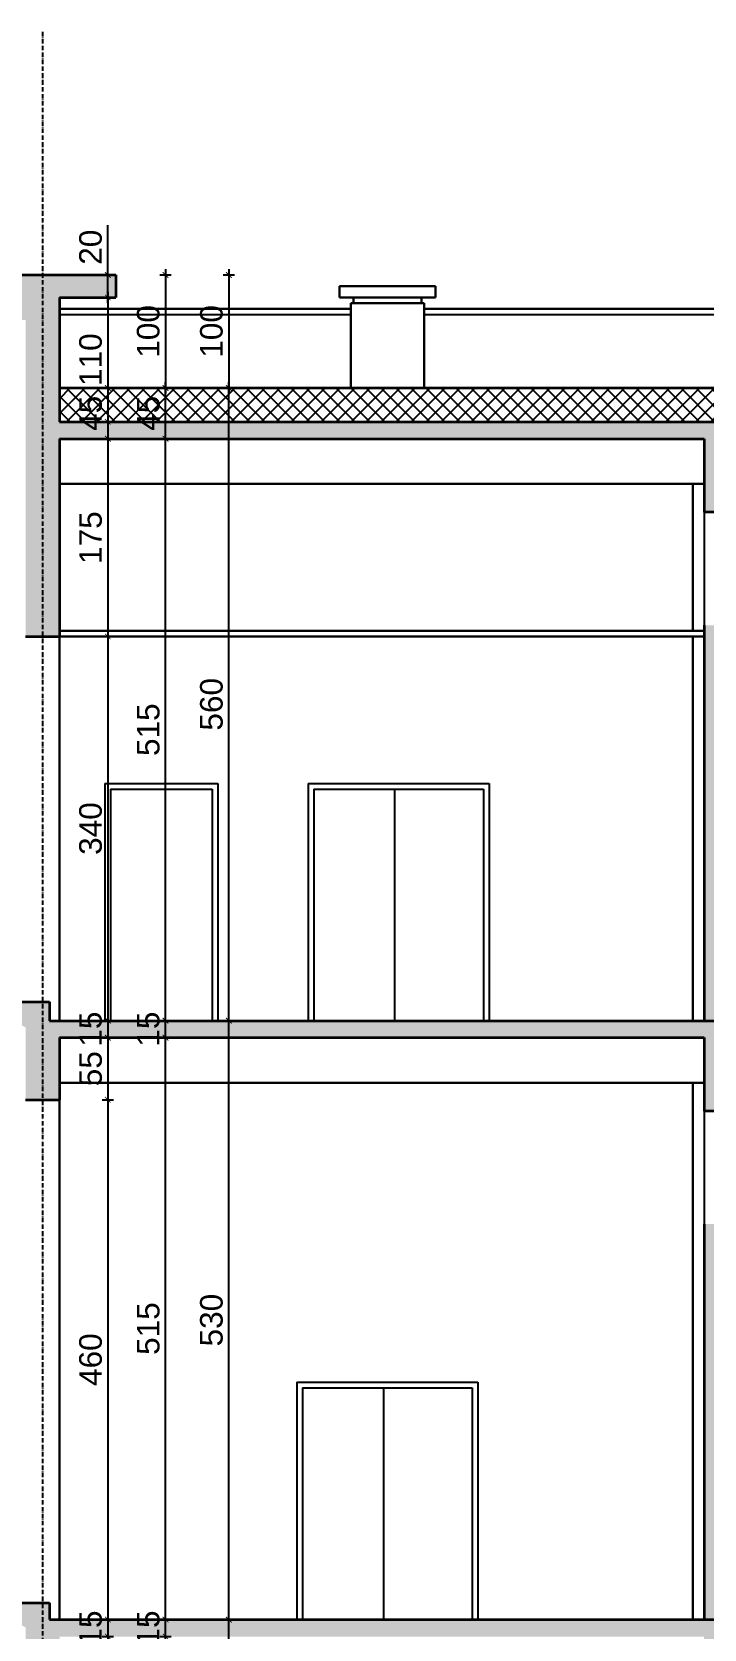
# Model space of a CAD drawing. Header units: inches. Extents: x -72385 to 39588, y -6525 to 66685.
# Drawn here: x -9711 to -9116, y 24677 to 26091 of the extents above; entities that cross this region are included whole.
import ezdxf

# ---------------------------------------------------------------- set-up
doc = ezdxf.new("R2010")
doc.units = ezdxf.units.IN
doc.header["$MEASUREMENT"] = 0
doc.linetypes.add('DashDot', pattern=[0.6, 0.4, -0.1, 0, -0.1])
for name, color, linetype, lineweight in [('Надписи коти вътрешни', 252, 'Continuous', 25), ('Оси', 252, 'DashDot', 25), ('Фасади Разрези дебело', 7, 'Continuous', 35), ('Фасади Разрези средно', 252, 'Continuous', 30), ('Фасади Разрези тънко', 253, 'Continuous', 25), ('Щрих стени', 254, 'Continuous', 25)]:
    doc.layers.add(name, color=color, linetype=linetype, lineweight=lineweight)
doc.styles.get("Standard").update_dxf_attribs({"font": 'arial.ttf'})
doc.dimstyles.new('Annotative', dxfattribs={"dimscale": 0, "dimtxt": 20, "dimasz": 5, "dimexe": 5, "dimexo": 5, "dimgap": 5, "dimtad": 1, "dimdec": 0, "dimzin": 0, "dimdsep": 46, "dimtxsty": 'Standard', "dimblk": 'ARCHTICK', "dimcen": 5, "dimdle": 5, "dimadec": 0, "dimazin": 0, "dimtfac": 1, "dimtdec": 0, "dimtofl": 0, "dimtmove": 0, "dimatfit": 3, "dimldrblk": 'ARCHTICK', "dimfxl": 5, "dimfxlon": 1, "dimtolj": 1, "dimtzin": 0, "dimarcsym": 1})

# ---------------------------------------------------------------- blocks, each defined once
blk = doc.blocks.new('_ArchTick')
at = {"color": 0, "linetype": 'ByBlock', "const_width": 0.15}
blk.add_lwpolyline([(-0.5, -0.5), (0.5, 0.5)], dxfattribs=at)
blk = doc.blocks.new('*D4984')
at = {"layer": 'Defpoints', "color": 0, "ltscale": 10, "transparency": 16777216}
for p in [(-9686.2, 24685.9), (-9686.2, 24670.9), (-9643.5, 24670.9)]:
    blk.add_point(p, dxfattribs=at)
at = {"layer": 'Надписи коти вътрешни', "color": 0, "lineweight": -2, "ltscale": 10, "transparency": 16777216}
for p, q in [((-9648.5, 24685.9), (-9638.5, 24685.9)), ((-9643.5, 24690.9), (-9643.5, 24665.9)), ((-9648.5, 24670.9), (-9638.5, 24670.9))]:
    blk.add_line(p, q, dxfattribs=at)
at = {"layer": 'Надписи коти вътрешни', "color": 0, "lineweight": -2, "ltscale": 10, "transparency": 16777216, "xscale": 5, "yscale": 5, "zscale": 5}
for p, rotation in [((-9643.5, 24685.9), 90), ((-9643.5, 24670.9), 270)]:
    blk.add_blockref('_ArchTick', p, dxfattribs=dict(at, rotation=rotation))
at = {"layer": 'Надписи коти вътрешни', "color": 0, "ltscale": 10, "transparency": 16777216, "insert": (-9658.7, 24678.4), "char_height": 20, "attachment_point": 5, "rotation": 90}
blk.add_mtext('\\A1;15', dxfattribs=at)
blk = doc.blocks.new('*D4983')
at = {"layer": 'Defpoints', "color": 0, "ltscale": 10, "transparency": 16777216}
for p in [(-9686.2, 25145.9), (-9686.2, 24685.9), (-9643.5, 24685.9)]:
    blk.add_point(p, dxfattribs=at)
at = {"layer": 'Надписи коти вътрешни', "color": 0, "lineweight": -2, "ltscale": 10, "transparency": 16777216}
for p, q in [((-9648.5, 25145.9), (-9638.5, 25145.9)), ((-9643.5, 25150.9), (-9643.5, 24680.9)), ((-9648.5, 24685.9), (-9638.5, 24685.9))]:
    blk.add_line(p, q, dxfattribs=at)
at = {"layer": 'Надписи коти вътрешни', "color": 0, "lineweight": -2, "ltscale": 10, "transparency": 16777216, "xscale": 5, "yscale": 5, "zscale": 5}
for p, rotation in [((-9643.5, 25145.9), 90), ((-9643.5, 24685.9), 270)]:
    blk.add_blockref('_ArchTick', p, dxfattribs=dict(at, rotation=rotation))
at = {"layer": 'Надписи коти вътрешни', "color": 0, "ltscale": 10, "transparency": 16777216, "insert": (-9658.7, 24915.9), "char_height": 20, "attachment_point": 5, "rotation": 90}
blk.add_mtext('\\A1;460', dxfattribs=at)
blk = doc.blocks.new('*D4982')
at = {"layer": 'Defpoints', "color": 0, "ltscale": 10, "transparency": 16777216}
for p in [(-9686.2, 25200.9), (-9686.2, 25145.9), (-9643.5, 25145.9)]:
    blk.add_point(p, dxfattribs=at)
at = {"layer": 'Надписи коти вътрешни', "color": 0, "lineweight": -2, "ltscale": 10, "transparency": 16777216}
for p, q in [((-9643.5, 25205.9), (-9643.5, 25140.9)), ((-9648.5, 25200.9), (-9638.5, 25200.9)), ((-9648.5, 25145.9), (-9638.5, 25145.9))]:
    blk.add_line(p, q, dxfattribs=at)
at = {"layer": 'Надписи коти вътрешни', "color": 0, "lineweight": -2, "ltscale": 10, "transparency": 16777216, "xscale": 5, "yscale": 5, "zscale": 5}
for p, rotation in [((-9643.5, 25200.9), 90), ((-9643.5, 25145.9), 270)]:
    blk.add_blockref('_ArchTick', p, dxfattribs=dict(at, rotation=rotation))
at = {"layer": 'Надписи коти вътрешни', "color": 0, "ltscale": 10, "transparency": 16777216, "insert": (-9658.7, 25173.4), "char_height": 20, "attachment_point": 5, "rotation": 90}
blk.add_mtext('\\A1;55', dxfattribs=at)
blk = doc.blocks.new('*D4981')
at = {"layer": 'Defpoints', "color": 0, "ltscale": 10, "transparency": 16777216}
for p in [(-9686.2, 25215.9), (-9686.2, 25200.9), (-9643.5, 25200.9)]:
    blk.add_point(p, dxfattribs=at)
at = {"layer": 'Надписи коти вътрешни', "color": 0, "lineweight": -2, "ltscale": 10, "transparency": 16777216}
for p, q in [((-9648.5, 25215.9), (-9638.5, 25215.9)), ((-9643.5, 25220.9), (-9643.5, 25195.9)), ((-9648.5, 25200.9), (-9638.5, 25200.9))]:
    blk.add_line(p, q, dxfattribs=at)
at = {"layer": 'Надписи коти вътрешни', "color": 0, "lineweight": -2, "ltscale": 10, "transparency": 16777216, "xscale": 5, "yscale": 5, "zscale": 5}
for p, rotation in [((-9643.5, 25215.9), 90), ((-9643.5, 25200.9), 270)]:
    blk.add_blockref('_ArchTick', p, dxfattribs=dict(at, rotation=rotation))
at = {"layer": 'Надписи коти вътрешни', "color": 0, "ltscale": 10, "transparency": 16777216, "insert": (-9658.7, 25208.4), "char_height": 20, "attachment_point": 5, "rotation": 90}
blk.add_mtext('\\A1;15', dxfattribs=at)
blk = doc.blocks.new('*D4980')
at = {"layer": 'Defpoints', "color": 0, "ltscale": 10, "transparency": 16777216}
for p in [(-9686.2, 25555.9), (-9686.2, 25215.9), (-9643.5, 25215.9)]:
    blk.add_point(p, dxfattribs=at)
at = {"layer": 'Надписи коти вътрешни', "color": 0, "lineweight": -2, "ltscale": 10, "transparency": 16777216}
for p, q in [((-9648.5, 25555.9), (-9638.5, 25555.9)), ((-9643.5, 25560.9), (-9643.5, 25210.9)), ((-9648.5, 25215.9), (-9638.5, 25215.9))]:
    blk.add_line(p, q, dxfattribs=at)
at = {"layer": 'Надписи коти вътрешни', "color": 0, "lineweight": -2, "ltscale": 10, "transparency": 16777216, "xscale": 5, "yscale": 5, "zscale": 5}
for p, rotation in [((-9643.5, 25555.9), 90), ((-9643.5, 25215.9), 270)]:
    blk.add_blockref('_ArchTick', p, dxfattribs=dict(at, rotation=rotation))
at = {"layer": 'Надписи коти вътрешни', "color": 0, "ltscale": 10, "transparency": 16777216, "insert": (-9658.7, 25385.9), "char_height": 20, "attachment_point": 5, "rotation": 90}
blk.add_mtext('\\A1;340', dxfattribs=at)
blk = doc.blocks.new('*D4979')
at = {"layer": 'Defpoints', "color": 0, "ltscale": 10, "transparency": 16777216}
for p in [(-9686.2, 25730.9), (-9686.2, 25555.9), (-9643.5, 25555.9)]:
    blk.add_point(p, dxfattribs=at)
at = {"layer": 'Надписи коти вътрешни', "color": 0, "lineweight": -2, "ltscale": 10, "transparency": 16777216}
for p, q in [((-9648.5, 25730.9), (-9638.5, 25730.9)), ((-9643.5, 25735.9), (-9643.5, 25550.9)), ((-9648.5, 25555.9), (-9638.5, 25555.9))]:
    blk.add_line(p, q, dxfattribs=at)
at = {"layer": 'Надписи коти вътрешни', "color": 0, "lineweight": -2, "ltscale": 10, "transparency": 16777216, "xscale": 5, "yscale": 5, "zscale": 5}
for p, rotation in [((-9643.5, 25730.9), 90), ((-9643.5, 25555.9), 270)]:
    blk.add_blockref('_ArchTick', p, dxfattribs=dict(at, rotation=rotation))
at = {"layer": 'Надписи коти вътрешни', "color": 0, "ltscale": 10, "transparency": 16777216, "insert": (-9658.7, 25643.4), "char_height": 20, "attachment_point": 5, "rotation": 90}
blk.add_mtext('\\A1;175', dxfattribs=at)
blk = doc.blocks.new('*D4978')
at = {"layer": 'Defpoints', "color": 0, "ltscale": 10, "transparency": 16777216}
for p in [(-9686.2, 25775.9), (-9686.2, 25730.9), (-9643.5, 25730.9)]:
    blk.add_point(p, dxfattribs=at)
at = {"layer": 'Надписи коти вътрешни', "color": 0, "lineweight": -2, "ltscale": 10, "transparency": 16777216}
for p, q in [((-9648.5, 25775.9), (-9638.5, 25775.9)), ((-9643.5, 25780.9), (-9643.5, 25725.9)), ((-9648.5, 25730.9), (-9638.5, 25730.9))]:
    blk.add_line(p, q, dxfattribs=at)
at = {"layer": 'Надписи коти вътрешни', "color": 0, "lineweight": -2, "ltscale": 10, "transparency": 16777216, "xscale": 5, "yscale": 5, "zscale": 5}
for p, rotation in [((-9643.5, 25775.9), 90), ((-9643.5, 25730.9), 270)]:
    blk.add_blockref('_ArchTick', p, dxfattribs=dict(at, rotation=rotation))
at = {"layer": 'Надписи коти вътрешни', "color": 0, "ltscale": 10, "transparency": 16777216, "insert": (-9658.7, 25753.4), "char_height": 20, "attachment_point": 5, "rotation": 90}
blk.add_mtext('\\A1;45', dxfattribs=at)
blk = doc.blocks.new('*D8300')
at = {"layer": 'Defpoints', "color": 0, "ltscale": 10, "transparency": 16777216}
for p in [(-9686.2, 25855.9), (-9686.2, 25745.9), (-9643.5, 25745.9)]:
    blk.add_point(p, dxfattribs=at)
at = {"layer": 'Надписи коти вътрешни', "color": 0, "lineweight": -2, "ltscale": 10, "transparency": 16777216}
for p, q in [((-9648.5, 25855.9), (-9638.5, 25855.9)), ((-9643.5, 25860.9), (-9643.5, 25740.9)), ((-9648.5, 25745.9), (-9638.5, 25745.9))]:
    blk.add_line(p, q, dxfattribs=at)
at = {"layer": 'Надписи коти вътрешни', "color": 0, "lineweight": -2, "ltscale": 10, "transparency": 16777216, "xscale": 5, "yscale": 5, "zscale": 5}
for p, rotation in [((-9643.5, 25855.9), 90), ((-9643.5, 25745.9), 270)]:
    blk.add_blockref('_ArchTick', p, dxfattribs=dict(at, rotation=rotation))
at = {"layer": 'Надписи коти вътрешни', "color": 0, "ltscale": 10, "transparency": 16777216, "insert": (-9658.7, 25800.9), "char_height": 20, "attachment_point": 5, "rotation": 90}
blk.add_mtext('\\A1;110', dxfattribs=at)
blk = doc.blocks.new('*D4677')
at = {"layer": 'Defpoints', "color": 0, "ltscale": 10, "transparency": 16777216}
for p in [(-9643.5, 25875.9), (-9636.3, 25875.9), (-9636.3, 25855.9)]:
    blk.add_point(p, dxfattribs=at)
at = {"layer": 'Надписи коти вътрешни', "color": 0, "lineweight": -2, "ltscale": 10, "transparency": 16777216}
for p, q in [((-9643.5, 25875.9), (-9643.5, 25919.8)), ((-9641.3, 25875.9), (-9648.5, 25875.9)), ((-9643.5, 25850.9), (-9643.5, 25875.9)), ((-9641.3, 25855.9), (-9648.5, 25855.9))]:
    blk.add_line(p, q, dxfattribs=at)
at = {"layer": 'Надписи коти вътрешни', "color": 0, "lineweight": -2, "ltscale": 10, "transparency": 16777216, "xscale": 5, "yscale": 5, "zscale": 5}
for p, rotation in [((-9643.5, 25875.9), 90), ((-9643.5, 25855.9), 270)]:
    blk.add_blockref('_ArchTick', p, dxfattribs=dict(at, rotation=rotation))
at = {"layer": 'Надписи коти вътрешни', "color": 0, "ltscale": 10, "transparency": 16777216, "insert": (-9658.7, 25900.4), "char_height": 20, "attachment_point": 5, "rotation": 90}
blk.add_mtext('\\A1;20', dxfattribs=at)
blk = doc.blocks.new('*D4720')
at = {"layer": 'Defpoints', "color": 0, "ltscale": 10, "transparency": 16777216}
for p in [(-9705, 24685.9), (-9592.5, 24685.9), (-9705, 24670.9)]:
    blk.add_point(p, dxfattribs=at)
at = {"layer": 'Надписи коти вътрешни', "color": 0, "lineweight": -2, "ltscale": 10, "transparency": 16777216}
for p, q in [((-9597.5, 24685.9), (-9587.5, 24685.9)), ((-9592.5, 24665.9), (-9592.5, 24690.9)), ((-9597.5, 24670.9), (-9587.5, 24670.9))]:
    blk.add_line(p, q, dxfattribs=at)
at = {"layer": 'Надписи коти вътрешни', "color": 0, "lineweight": -2, "ltscale": 10, "transparency": 16777216, "xscale": 5, "yscale": 5, "zscale": 5}
for p, rotation in [((-9592.5, 24685.9), 90), ((-9592.5, 24670.9), 270)]:
    blk.add_blockref('_ArchTick', p, dxfattribs=dict(at, rotation=rotation))
at = {"layer": 'Надписи коти вътрешни', "color": 0, "ltscale": 10, "transparency": 16777216, "insert": (-9607.7, 24678.4), "char_height": 20, "attachment_point": 5, "rotation": 90}
blk.add_mtext('\\A1;15', dxfattribs=at)
blk = doc.blocks.new('*D4719')
at = {"layer": 'Defpoints', "color": 0, "ltscale": 10, "transparency": 16777216}
for p in [(-9705, 24685.9), (-9536.5, 24685.9), (-9705, 24155.9)]:
    blk.add_point(p, dxfattribs=at)
at = {"layer": 'Надписи коти вътрешни', "color": 0, "lineweight": -2, "ltscale": 10, "transparency": 16777216}
for p, q in [((-9541.5, 24685.9), (-9531.5, 24685.9)), ((-9536.5, 24150.9), (-9536.5, 24690.9)), ((-9541.5, 24155.9), (-9531.5, 24155.9))]:
    blk.add_line(p, q, dxfattribs=at)
at = {"layer": 'Надписи коти вътрешни', "color": 0, "lineweight": -2, "ltscale": 10, "transparency": 16777216, "xscale": 5, "yscale": 5, "zscale": 5}
for p, rotation in [((-9536.5, 24685.9), 90), ((-9536.5, 24155.9), 270)]:
    blk.add_blockref('_ArchTick', p, dxfattribs=dict(at, rotation=rotation))
at = {"layer": 'Надписи коти вътрешни', "color": 0, "ltscale": 10, "transparency": 16777216, "insert": (-9551.8, 24420.9), "char_height": 20, "attachment_point": 5, "rotation": 90}
blk.add_mtext('\\A1;530', dxfattribs=at)
blk = doc.blocks.new('*D4718')
at = {"layer": 'Defpoints', "color": 0, "ltscale": 10, "transparency": 16777216}
for p in [(-9705, 25200.9), (-9592.5, 25200.9), (-9705, 24685.9)]:
    blk.add_point(p, dxfattribs=at)
at = {"layer": 'Надписи коти вътрешни', "color": 0, "lineweight": -2, "ltscale": 10, "transparency": 16777216}
for p, q in [((-9592.5, 24680.9), (-9592.5, 25205.9)), ((-9597.5, 25200.9), (-9587.5, 25200.9)), ((-9597.5, 24685.9), (-9587.5, 24685.9))]:
    blk.add_line(p, q, dxfattribs=at)
at = {"layer": 'Надписи коти вътрешни', "color": 0, "lineweight": -2, "ltscale": 10, "transparency": 16777216, "xscale": 5, "yscale": 5, "zscale": 5}
for p, rotation in [((-9592.5, 25200.9), 90), ((-9592.5, 24685.9), 270)]:
    blk.add_blockref('_ArchTick', p, dxfattribs=dict(at, rotation=rotation))
at = {"layer": 'Надписи коти вътрешни', "color": 0, "ltscale": 10, "transparency": 16777216, "insert": (-9607.7, 24943.4), "char_height": 20, "attachment_point": 5, "rotation": 90}
blk.add_mtext('\\A1;515', dxfattribs=at)
blk = doc.blocks.new('*D4717')
at = {"layer": 'Defpoints', "color": 0, "ltscale": 10, "transparency": 16777216}
for p in [(-9705, 25215.9), (-9592.5, 25215.9), (-9705, 25200.9)]:
    blk.add_point(p, dxfattribs=at)
at = {"layer": 'Надписи коти вътрешни', "color": 0, "lineweight": -2, "ltscale": 10, "transparency": 16777216}
for p, q in [((-9597.5, 25215.9), (-9587.5, 25215.9)), ((-9592.5, 25195.9), (-9592.5, 25220.9)), ((-9597.5, 25200.9), (-9587.5, 25200.9))]:
    blk.add_line(p, q, dxfattribs=at)
at = {"layer": 'Надписи коти вътрешни', "color": 0, "lineweight": -2, "ltscale": 10, "transparency": 16777216, "xscale": 5, "yscale": 5, "zscale": 5}
for p, rotation in [((-9592.5, 25215.9), 90), ((-9592.5, 25200.9), 270)]:
    blk.add_blockref('_ArchTick', p, dxfattribs=dict(at, rotation=rotation))
at = {"layer": 'Надписи коти вътрешни', "color": 0, "ltscale": 10, "transparency": 16777216, "insert": (-9607.7, 25208.4), "char_height": 20, "attachment_point": 5, "rotation": 90}
blk.add_mtext('\\A1;15', dxfattribs=at)
blk = doc.blocks.new('*D4716')
at = {"layer": 'Defpoints', "color": 0, "ltscale": 10, "transparency": 16777216}
for p in [(-9705, 25215.9), (-9536.5, 25215.9), (-9705, 24685.9)]:
    blk.add_point(p, dxfattribs=at)
at = {"layer": 'Надписи коти вътрешни', "color": 0, "lineweight": -2, "ltscale": 10, "transparency": 16777216}
for p, q in [((-9541.5, 25215.9), (-9531.5, 25215.9)), ((-9536.5, 24680.9), (-9536.5, 25220.9)), ((-9541.5, 24685.9), (-9531.5, 24685.9))]:
    blk.add_line(p, q, dxfattribs=at)
at = {"layer": 'Надписи коти вътрешни', "color": 0, "lineweight": -2, "ltscale": 10, "transparency": 16777216, "xscale": 5, "yscale": 5, "zscale": 5}
for p, rotation in [((-9536.5, 25215.9), 90), ((-9536.5, 24685.9), 270)]:
    blk.add_blockref('_ArchTick', p, dxfattribs=dict(at, rotation=rotation))
at = {"layer": 'Надписи коти вътрешни', "color": 0, "ltscale": 10, "transparency": 16777216, "insert": (-9551.8, 24950.9), "char_height": 20, "attachment_point": 5, "rotation": 90}
blk.add_mtext('\\A1;530', dxfattribs=at)
blk = doc.blocks.new('*D4715')
at = {"layer": 'Defpoints', "color": 0, "ltscale": 10, "transparency": 16777216}
for p in [(-9705, 25730.9), (-9592.5, 25730.9), (-9705, 25215.9)]:
    blk.add_point(p, dxfattribs=at)
at = {"layer": 'Надписи коти вътрешни', "color": 0, "lineweight": -2, "ltscale": 10, "transparency": 16777216}
for p, q in [((-9597.5, 25730.9), (-9587.5, 25730.9)), ((-9592.5, 25210.9), (-9592.5, 25735.9)), ((-9597.5, 25215.9), (-9587.5, 25215.9))]:
    blk.add_line(p, q, dxfattribs=at)
at = {"layer": 'Надписи коти вътрешни', "color": 0, "lineweight": -2, "ltscale": 10, "transparency": 16777216, "xscale": 5, "yscale": 5, "zscale": 5}
for p, rotation in [((-9592.5, 25730.9), 90), ((-9592.5, 25215.9), 270)]:
    blk.add_blockref('_ArchTick', p, dxfattribs=dict(at, rotation=rotation))
at = {"layer": 'Надписи коти вътрешни', "color": 0, "ltscale": 10, "transparency": 16777216, "insert": (-9607.7, 25473.4), "char_height": 20, "attachment_point": 5, "rotation": 90}
blk.add_mtext('\\A1;515', dxfattribs=at)
blk = doc.blocks.new('*D4714')
at = {"layer": 'Defpoints', "color": 0, "ltscale": 10, "transparency": 16777216}
for p in [(-9705, 25775.9), (-9592.5, 25775.9), (-9705, 25730.9)]:
    blk.add_point(p, dxfattribs=at)
at = {"layer": 'Надписи коти вътрешни', "color": 0, "lineweight": -2, "ltscale": 10, "transparency": 16777216}
for p, q in [((-9597.5, 25775.9), (-9587.5, 25775.9)), ((-9592.5, 25725.9), (-9592.5, 25780.9)), ((-9597.5, 25730.9), (-9587.5, 25730.9))]:
    blk.add_line(p, q, dxfattribs=at)
at = {"layer": 'Надписи коти вътрешни', "color": 0, "lineweight": -2, "ltscale": 10, "transparency": 16777216, "xscale": 5, "yscale": 5, "zscale": 5}
for p, rotation in [((-9592.5, 25775.9), 90), ((-9592.5, 25730.9), 270)]:
    blk.add_blockref('_ArchTick', p, dxfattribs=dict(at, rotation=rotation))
at = {"layer": 'Надписи коти вътрешни', "color": 0, "ltscale": 10, "transparency": 16777216, "insert": (-9607.6, 25753.4), "char_height": 20, "attachment_point": 5, "rotation": 90}
blk.add_mtext('\\A1;45', dxfattribs=at)
blk = doc.blocks.new('*D4713')
at = {"layer": 'Defpoints', "color": 0, "ltscale": 10, "transparency": 16777216}
for p in [(-9705, 25775.9), (-9536.5, 25775.9), (-9705, 25215.9)]:
    blk.add_point(p, dxfattribs=at)
at = {"layer": 'Надписи коти вътрешни', "color": 0, "lineweight": -2, "ltscale": 10, "transparency": 16777216}
for p, q in [((-9541.5, 25775.9), (-9531.5, 25775.9)), ((-9536.5, 25210.9), (-9536.5, 25780.9)), ((-9541.5, 25215.9), (-9531.5, 25215.9))]:
    blk.add_line(p, q, dxfattribs=at)
at = {"layer": 'Надписи коти вътрешни', "color": 0, "lineweight": -2, "ltscale": 10, "transparency": 16777216, "xscale": 5, "yscale": 5, "zscale": 5}
for p, rotation in [((-9536.5, 25775.9), 90), ((-9536.5, 25215.9), 270)]:
    blk.add_blockref('_ArchTick', p, dxfattribs=dict(at, rotation=rotation))
at = {"layer": 'Надписи коти вътрешни', "color": 0, "ltscale": 10, "transparency": 16777216, "insert": (-9551.8, 25495.9), "char_height": 20, "attachment_point": 5, "rotation": 90}
blk.add_mtext('\\A1;560', dxfattribs=at)
blk = doc.blocks.new('*D4709')
at = {"layer": 'Defpoints', "color": 0, "ltscale": 10, "transparency": 16777216}
for p in [(-9636.3, 25875.9), (-9536.5, 25775.9), (-9467.5, 25775.9)]:
    blk.add_point(p, dxfattribs=at)
at = {"layer": 'Надписи коти вътрешни', "color": 0, "lineweight": -2, "ltscale": 10, "transparency": 16777216}
for p, q in [((-9536.5, 25880.9), (-9536.5, 25770.9)), ((-9541.5, 25875.9), (-9531.5, 25875.9)), ((-9531.5, 25775.9), (-9541.5, 25775.9))]:
    blk.add_line(p, q, dxfattribs=at)
at = {"layer": 'Надписи коти вътрешни', "color": 0, "lineweight": -2, "ltscale": 10, "transparency": 16777216, "xscale": 5, "yscale": 5, "zscale": 5}
for p, rotation in [((-9536.5, 25875.9), 90), ((-9536.5, 25775.9), 270)]:
    blk.add_blockref('_ArchTick', p, dxfattribs=dict(at, rotation=rotation))
at = {"layer": 'Надписи коти вътрешни', "color": 0, "ltscale": 10, "transparency": 16777216, "insert": (-9551.8, 25825.9), "char_height": 20, "attachment_point": 5, "rotation": 90}
blk.add_mtext('\\A1;100', dxfattribs=at)
blk = doc.blocks.new('*D4708')
at = {"layer": 'Defpoints', "color": 0, "ltscale": 10, "transparency": 16777216}
for p in [(-9636.3, 25875.9), (-9592.5, 25775.9), (-9523.4, 25775.9)]:
    blk.add_point(p, dxfattribs=at)
at = {"layer": 'Надписи коти вътрешни', "color": 0, "lineweight": -2, "ltscale": 10, "transparency": 16777216}
for p, q in [((-9592.5, 25880.9), (-9592.5, 25770.9)), ((-9597.5, 25875.9), (-9587.5, 25875.9)), ((-9587.5, 25775.9), (-9597.5, 25775.9))]:
    blk.add_line(p, q, dxfattribs=at)
at = {"layer": 'Надписи коти вътрешни', "color": 0, "lineweight": -2, "ltscale": 10, "transparency": 16777216, "xscale": 5, "yscale": 5, "zscale": 5}
for p, rotation in [((-9592.5, 25875.9), 90), ((-9592.5, 25775.9), 270)]:
    blk.add_blockref('_ArchTick', p, dxfattribs=dict(at, rotation=rotation))
at = {"layer": 'Надписи коти вътрешни', "color": 0, "ltscale": 10, "transparency": 16777216, "insert": (-9607.7, 25825.9), "char_height": 20, "attachment_point": 5, "rotation": 90}
blk.add_mtext('\\A1;100', dxfattribs=at)

msp = doc.modelspace()

# ---------------------------------------------------------------- hatches: boundary and pattern name
at = {"layer": 'Щрих стени', "ltscale": 10}
h = msp.add_hatch(color=256, dxfattribs=at)
h.dxf.hatch_style = 1
h.paths.add_polyline_path([(-8483.6, 25305.9), (-8468.6, 25305.9), (-8468.6, 25315.9), (-8518.6, 25315.9), (-8518.6, 25215.9), (-8483.6, 25215.9)])
h.paths.add_polyline_path([(-9086.2, 25565.9), (-9116.2, 25565.9), (-9116.2, 25215.9), (-9086.2, 25215.9)])
h.paths.add_polyline_path([(-9086.2, 25730.9), (-8518.6, 25730.9), (-8518.6, 25665.9), (-8483.6, 25665.9), (-8483.6, 25840.9), (-8478.6, 25840.9), (-8478.6, 25845.9), (-8520.6, 25845.9), (-8520.6, 25840.9), (-8518.6, 25840.9), (-8518.6, 25745.9), (-9686.2, 25745.9), (-9686.2, 25855.9), (-9636.3, 25855.9), (-9636.3, 25875.9), (-10318.8, 25875.9), (-10318.8, 25825.9), (-10283.8, 25825.9), (-10283.8, 25835.9), (-9716.2, 25835.9), (-9716.2, 25555.9), (-9686.2, 25555.9), (-9686.2, 25730.9), (-9116.2, 25730.9), (-9116.2, 25665.9), (-9086.2, 25665.9)])
at = {"layer": 'Щрих стени', "ltscale": 10, "transparency": 33554610}
h = msp.add_hatch(dxfattribs=at)
h.set_pattern_fill('ANSI37', color=256, scale=75)
h.paths.add_polyline_path([(-8518.6, 25775.9), (-9686.2, 25775.9), (-9686.2, 25745.9), (-8518.6, 25745.9)])
at = {"layer": 'Щрих стени', "ltscale": 10}
h = msp.add_hatch(color=256, dxfattribs=at)
h.dxf.hatch_style = 1
h.paths.add_polyline_path([(-8483.6, 24775.9), (-8468.6, 24775.9), (-8468.6, 24785.9), (-8518.6, 24785.9), (-8518.6, 24685.9), (-8483.6, 24685.9)])
h.paths.add_polyline_path([(-9086.2, 25035.9), (-9116.2, 25035.9), (-9116.2, 24685.9), (-9086.2, 24685.9)])
h.paths.add_polyline_path([(-9086.2, 25200.9), (-8518.6, 25200.9), (-8518.6, 25135.9), (-8483.6, 25135.9), (-8483.6, 25215.9), (-9695.2, 25215.9), (-9695.2, 25232.7), (-9727.2, 25232.7), (-9727.2, 25249.4), (-9759.2, 25249.4), (-9759.2, 25266.2), (-9791.2, 25266.2), (-9791.2, 25282.9), (-9823.2, 25282.9), (-9823.2, 25299.7), (-9855.2, 25299.7), (-9855.2, 25316.4), (-9887.2, 25316.4), (-9887.2, 25333.2), (-9919.2, 25333.2), (-9919.2, 25349.9), (-9951.2, 25349.9), (-9951.2, 25366.7), (-9983.2, 25366.7), (-9983.2, 25383.4), (-10015.2, 25383.4), (-10015.2, 25400.2), (-10047.2, 25400.2), (-10047.2, 25416.9), (-10079.2, 25416.9), (-10079.2, 25433.7), (-10111.2, 25433.7), (-10111.2, 25450.4), (-10271.3, 25450.4), (-10271.3, 25470.4), (-10296.3, 25470.4), (-10296.3, 25435.4), (-10146.9, 25435.4), (-10111.2, 25416.7), (-10111.2, 25383.7), (-10079.2, 25383.7), (-10079.2, 25400), (-9716.2, 25210), (-9716.2, 25145.9), (-9686.2, 25145.9), (-9686.2, 25200.9), (-9116.2, 25200.9), (-9116.2, 25135.9), (-9086.2, 25135.9)])
h = msp.add_hatch(color=256, dxfattribs=at)
h.dxf.hatch_style = 1
h.paths.add_polyline_path([(-8483.6, 24245.9), (-8468.6, 24245.9), (-8468.6, 24255.9), (-8518.6, 24255.9), (-8518.6, 24155.9), (-8483.6, 24155.9)])
h.paths.add_polyline_path([(-9086.2, 24505.9), (-9116.2, 24505.9), (-9116.2, 24155.9), (-9086.2, 24155.9)])
h.paths.add_polyline_path([(-9086.2, 24670.9), (-8518.6, 24670.9), (-8518.6, 24605.9), (-8483.6, 24605.9), (-8483.6, 24685.9), (-9695.2, 24685.9), (-9695.2, 24700.6), (-9727.2, 24700.6), (-9727.2, 24715.4), (-9759.2, 24715.4), (-9759.2, 24730.1), (-9791.2, 24730.1), (-9791.2, 24744.8), (-9823.2, 24744.8), (-9823.2, 24759.5), (-9855.2, 24759.5), (-9855.2, 24774.2), (-9887.2, 24774.2), (-9887.2, 24789), (-9919.2, 24789), (-9919.2, 24803.7), (-9951.2, 24803.7), (-9951.2, 24818.4), (-9983.2, 24818.4), (-9983.2, 24833.1), (-10015.2, 24833.1), (-10015.2, 24847.8), (-10047.2, 24847.8), (-10047.2, 24862.6), (-10079.2, 24862.6), (-10079.2, 24877.3), (-10111.2, 24877.3), (-10111.2, 24892), (-10271.3, 24892), (-10271.3, 24912), (-10296.3, 24912), (-10296.3, 24877), (-10146.5, 24877), (-9716.2, 24679.1), (-9716.2, 24615.9), (-9686.2, 24615.9), (-9686.2, 24670.9), (-9116.2, 24670.9), (-9116.2, 24605.9), (-9086.2, 24605.9)])

# ---------------------------------------------------------------- linework, layer by layer
at = {"layer": 'Оси', "ltscale": 10}
msp.add_line((-9701.2, 26090.9), (-9701.2, 23040.9), dxfattribs=at)
at = {"layer": 'Фасади Разрези дебело', "ltscale": 10, "extrusion": (7.84095e-16, 1, -2.22045e-16)}
for p, q in [((-10318.8, 25875.9), (-9636.3, 25875.9)), ((-9686.2, 25855.9), (-9636.3, 25855.9))]:
    msp.add_line(p, q, dxfattribs=at)
at = {"layer": 'Фасади Разрези дебело', "ltscale": 10}
for p, q in [((-9636.3, 25875.9), (-9636.3, 25855.9)), ((-9686.2, 25855.9), (-9686.2, 25745.9)), ((-9686.2, 25730.9), (-9686.2, 25555.9)), ((-9116.2, 25730.9), (-9116.2, 25665.9)), ((-9086.2, 25665.9), (-9116.2, 25665.9)), ((-9116.2, 25565.9), (-9116.2, 25215.9)), ((-9695.2, 25232.7), (-9695.2, 25215.9)), ((-9686.2, 25200.9), (-9686.2, 25145.9)), ((-9116.2, 25200.9), (-9116.2, 25135.9)), ((-9086.2, 25135.9), (-9116.2, 25135.9)), ((-9116.2, 25035.9), (-9116.2, 24685.9)), ((-9695.2, 24700.6), (-9695.2, 24685.9))]:
    msp.add_line(p, q, dxfattribs=at)
at = {"layer": 'Фасади Разрези дебело', "ltscale": 10, "extrusion": (1.2091e-15, 1, -2.22045e-16)}
for p, q in [((-9686.2, 25775.9), (-8518.6, 25775.9)), ((-9686.2, 25745.9), (-8518.6, 25745.9)), ((-9686.2, 25730.9), (-9116.2, 25730.9)), ((-9716.2, 25555.9), (-9686.2, 25555.9)), ((-9727.2, 25232.7), (-9695.2, 25232.7)), ((-9695.2, 25215.9), (-8483.6, 25215.9)), ((-9686.2, 25200.9), (-9116.2, 25200.9)), ((-9716.2, 25145.9), (-9686.2, 25145.9)), ((-9727.2, 24700.6), (-9695.2, 24700.6)), ((-9695.2, 24685.9), (-8483.6, 24685.9))]:
    msp.add_line(p, q, dxfattribs=at)
at = {"layer": 'Фасади Разрези средно', "ltscale": 10, "extrusion": (1.2091e-15, 1, -2.22045e-16)}
for p, q in [((-9438.6, 25865.9), (-9353.6, 25865.9)), ((-9438.6, 25855.9), (-9353.6, 25855.9, 0)), ((-9686.2, 25845.9), (-9428.6, 25845.9)), ((-9428.6, 25850.9), (-9363.6, 25850.9, 0)), ((-9363.6, 25845.9), (-8953.6, 25845.9)), ((-9686.2, 25690.9), (-9116.2, 25690.9)), ((-9686.2, 25560.9), (-9116.2, 25560.9)), ((-9686.2, 25555.9), (-9116.2, 25555.9)), ((-9686.2, 25160.9), (-9116.2, 25160.9))]:
    msp.add_line(p, q, dxfattribs=at)
at = {"layer": 'Фасади Разрези средно', "ltscale": 10}
for p, q in [((-9438.6, 25865.9), (-9438.6, 25855.9)), ((-9353.6, 25865.9), (-9353.6, 25855.9, 0)), ((-9426.1, 25855.9), (-9426.1, 25850.9)), ((-9366.1, 25855.9), (-9366.1, 25850.9)), ((-9428.6, 25850.9), (-9428.6, 25775.9)), ((-9363.6, 25850.9), (-9363.6, 25775.9)), ((-9126.2, 25690.9), (-9126.2, 25560.9)), ((-9686.2, 25555.9), (-9686.2, 25215.9)), ((-9126.2, 25555.9), (-9126.2, 25215.9)), ((-9126.2, 25160.9), (-9126.2, 24685.9)), ((-9686.2, 25145.9), (-9686.2, 24685.9))]:
    msp.add_line(p, q, dxfattribs=at)
at = {"layer": 'Фасади Разрези тънко', "ltscale": 10, "extrusion": (1.2091e-15, 1, -2.22045e-16)}
for p, q in [((-9686.2, 25840.9), (-9428.6, 25840.9)), ((-9363.6, 25840.9), (-8953.6, 25840.9)), ((-9646.2, 25425.9), (-9546.2, 25425.9)), ((-9641.2, 25420.9), (-9551.2, 25420.9)), ((-9466.2, 25425.9), (-9306.2, 25425.9)), ((-9461.2, 25420.9), (-9311.2, 25420.9)), ((-9476.2, 24895.9), (-9316.2, 24895.9)), ((-9471.2, 24890.9), (-9321.2, 24890.9))]:
    msp.add_line(p, q, dxfattribs=at)
at = {"layer": 'Фасади Разрези тънко', "ltscale": 10}
for p, q in [((-9116.2, 25665.9), (-9116.2, 25565.9)), ((-9646.2, 25425.9), (-9646.2, 25215.9)), ((-9641.2, 25420.9), (-9641.2, 25215.9)), ((-9551.2, 25420.9), (-9551.2, 25215.9)), ((-9546.2, 25425.9), (-9546.2, 25215.9)), ((-9466.2, 25425.9), (-9466.2, 25215.9)), ((-9461.2, 25420.9), (-9461.2, 25215.9)), ((-9389.8, 25420.9), (-9389.8, 25215.9)), ((-9311.2, 25420.9), (-9311.2, 25215.9)), ((-9306.2, 25425.9), (-9306.2, 25215.9)), ((-9116.2, 25135.9), (-9116.2, 25035.9)), ((-9476.2, 24895.9), (-9476.2, 24685.9)), ((-9471.2, 24890.9), (-9471.2, 24685.9)), ((-9399.8, 24890.9), (-9399.8, 24685.9)), ((-9321.2, 24890.9), (-9321.2, 24685.9)), ((-9316.2, 24895.9), (-9316.2, 24685.9))]:
    msp.add_line(p, q, dxfattribs=at)

# ---------------------------------------------------------------- dimensions: what is measured, and where the dimension line sits
at = {"layer": 'Надписи коти вътрешни', "ltscale": 10}
for base, p1, p2, picture, middle in [((-9643.5, 25875.9), (-9636.3, 25855.9), (-9636.3, 25875.9), '*D4677', (-9658.7, 25900.4)), ((-9536.5, 25775.9), (-9636.3, 25875.9), (-9467.5, 25775.9), '*D4709', (-9551.8, 25825.9)), ((-9592.5, 25775.9), (-9636.3, 25875.9), (-9523.4, 25775.9), '*D4708', (-9607.7, 25825.9)), ((-9643.5, 25745.9), (-9686.2, 25855.9), (-9686.2, 25745.9), '*D8300', (-9658.7, 25800.9)), ((-9536.5, 25775.9), (-9705, 25215.9), (-9705, 25775.9), '*D4713', (-9551.8, 25495.9)), ((-9592.5, 25730.9), (-9705, 25215.9), (-9705, 25730.9), '*D4715', (-9607.7, 25473.4)), ((-9643.5, 25555.9), (-9686.2, 25730.9), (-9686.2, 25555.9), '*D4979', (-9658.7, 25643.4)), ((-9643.5, 25215.9), (-9686.2, 25555.9), (-9686.2, 25215.9), '*D4980', (-9658.7, 25385.9)), ((-9536.5, 25215.9), (-9705, 24685.9), (-9705, 25215.9), '*D4716', (-9551.8, 24950.9)), ((-9592.5, 25200.9), (-9705, 24685.9), (-9705, 25200.9), '*D4718', (-9607.7, 24943.4)), ((-9643.5, 25145.9), (-9686.2, 25200.9), (-9686.2, 25145.9), '*D4982', (-9658.7, 25173.4)), ((-9643.5, 24685.9), (-9686.2, 25145.9), (-9686.2, 24685.9), '*D4983', (-9658.7, 24915.9)), ((-9536.5, 24685.9), (-9705, 24155.9), (-9705, 24685.9), '*D4719', (-9551.8, 24420.9))]:
    dim = msp.add_linear_dim(base=base, p1=p1, p2=p2, angle=90, dimstyle='Annotative', override={"dimscale": 0, "dimtix": 0, "dimtofl": 0, "dimtmove": 0, "dimatfit": 3}, dxfattribs=at)
    dim.commit()
    dim.dimension.update_dxf_attribs({"geometry": picture, "text_midpoint": middle})
for base, p1, p2, picture, middle in [((-9592.5, 25775.9), (-9705, 25730.9), (-9705, 25775.9), '*D4714', (-9592.5, 25753.4)), ((-9643.5, 25730.9), (-9686.2, 25775.9), (-9686.2, 25730.9), '*D4978', (-9643.5, 25753.4)), ((-9592.5, 25215.9), (-9705, 25200.9), (-9705, 25215.9), '*D4717', (-9592.5, 25208.4)), ((-9643.5, 25200.9), (-9686.2, 25215.9), (-9686.2, 25200.9), '*D4981', (-9643.5, 25208.4)), ((-9592.5, 24685.9), (-9705, 24670.9), (-9705, 24685.9), '*D4720', (-9592.5, 24678.4)), ((-9643.5, 24670.9), (-9686.2, 24685.9), (-9686.2, 24670.9), '*D4984', (-9643.5, 24678.4))]:
    dim = msp.add_linear_dim(base=base, p1=p1, p2=p2, angle=90, dimstyle='Annotative', override={"dimscale": 0, "dimtix": 0, "dimtofl": 0, "dimtmove": 0, "dimatfit": 3}, dxfattribs=at)
    dim.commit()
    dim.dimension.update_dxf_attribs({"geometry": picture, "text_midpoint": middle, "dimtype": 128})

doc.saveas('drawing.dxf')
